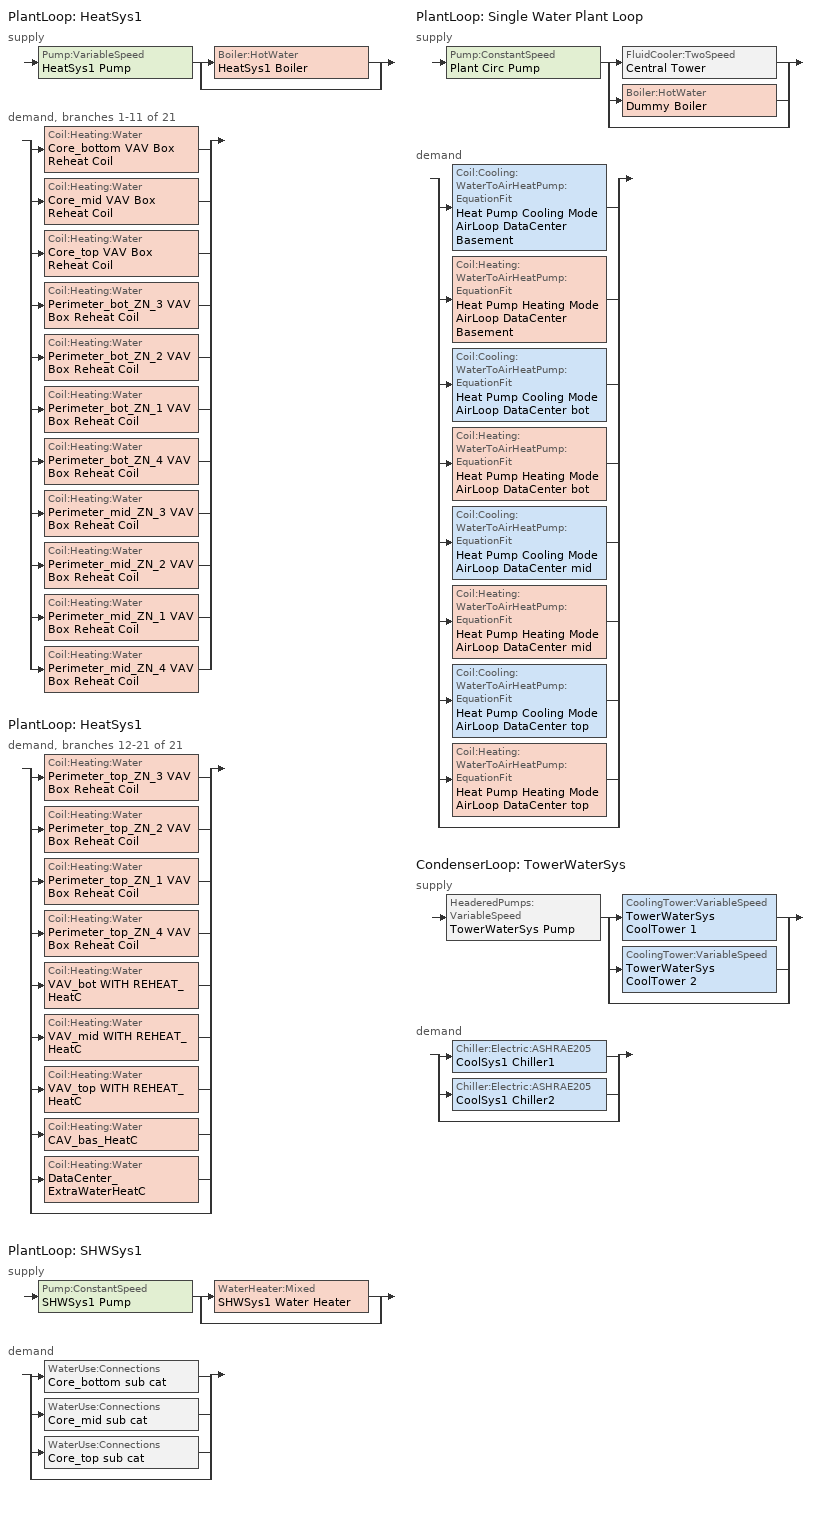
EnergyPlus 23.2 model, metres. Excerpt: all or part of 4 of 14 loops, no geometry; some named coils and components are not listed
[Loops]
PlantLoop 'HeatSys1'
 supply: Pump:VariableSpeed 'HeatSys1 Pump' > split
  | Boiler:HotWater 'HeatSys1 Boiler'
  | bypass
 demand, branches 1-11 of 21: split
  | Coil:Heating:Water 'Core_bottom VAV Box Reheat Coil'
  | Coil:Heating:Water 'Core_mid VAV Box Reheat Coil'
  | Coil:Heating:Water 'Core_top VAV Box Reheat Coil'
  | Coil:Heating:Water 'Perimeter_bot_ZN_3 VAV Box Reheat Coil'
  | Coil:Heating:Water 'Perimeter_bot_ZN_2 VAV Box Reheat Coil'
  | Coil:Heating:Water 'Perimeter_bot_ZN_1 VAV Box Reheat Coil'
  | Coil:Heating:Water 'Perimeter_bot_ZN_4 VAV Box Reheat Coil'
  | Coil:Heating:Water 'Perimeter_mid_ZN_3 VAV Box Reheat Coil'
  | Coil:Heating:Water 'Perimeter_mid_ZN_2 VAV Box Reheat Coil'
  | Coil:Heating:Water 'Perimeter_mid_ZN_1 VAV Box Reheat Coil'
  | Coil:Heating:Water 'Perimeter_mid_ZN_4 VAV Box Reheat Coil'
PlantLoop 'HeatSys1'
 demand, branches 12-21 of 21: split
  | Coil:Heating:Water 'Perimeter_top_ZN_3 VAV Box Reheat Coil'
  | Coil:Heating:Water 'Perimeter_top_ZN_2 VAV Box Reheat Coil'
  | Coil:Heating:Water 'Perimeter_top_ZN_1 VAV Box Reheat Coil'
  | Coil:Heating:Water 'Perimeter_top_ZN_4 VAV Box Reheat Coil'
  | Coil:Heating:Water 'VAV_bot WITH REHEAT_HeatC'
  | Coil:Heating:Water 'VAV_mid WITH REHEAT_HeatC'
  | Coil:Heating:Water 'VAV_top WITH REHEAT_HeatC'
  | Coil:Heating:Water 'CAV_bas_HeatC'
  | Coil:Heating:Water 'DataCenter_ExtraWaterHeatC'
  | bypass
PlantLoop 'SHWSys1'
 supply: Pump:ConstantSpeed 'SHWSys1 Pump' > split
  | WaterHeater:Mixed 'SHWSys1 Water Heater'
  | bypass
 demand: split
  | WaterUse:Connections 'Core_bottom sub cat'
  | WaterUse:Connections 'Core_mid sub cat'
  | WaterUse:Connections 'Core_top sub cat'
  | bypass
PlantLoop 'Single Water Plant Loop'
 supply: Pump:ConstantSpeed 'Plant Circ Pump' > split
  | FluidCooler:TwoSpeed 'Central Tower'
  | Boiler:HotWater 'Dummy Boiler'
  | bypass
 demand: split
  | Coil:Cooling:WaterToAirHeatPump:EquationFit 'Heat Pump Cooling Mode AirLoop DataCenter Basement'
  | Coil:Heating:WaterToAirHeatPump:EquationFit 'Heat Pump Heating Mode AirLoop DataCenter Basement'
  | Coil:Cooling:WaterToAirHeatPump:EquationFit 'Heat Pump Cooling Mode AirLoop DataCenter bot'
  | Coil:Heating:WaterToAirHeatPump:EquationFit 'Heat Pump Heating Mode AirLoop DataCenter bot'
  | Coil:Cooling:WaterToAirHeatPump:EquationFit 'Heat Pump Cooling Mode AirLoop DataCenter mid'
  | Coil:Heating:WaterToAirHeatPump:EquationFit 'Heat Pump Heating Mode AirLoop DataCenter mid'
  | Coil:Cooling:WaterToAirHeatPump:EquationFit 'Heat Pump Cooling Mode AirLoop DataCenter top'
  | Coil:Heating:WaterToAirHeatPump:EquationFit 'Heat Pump Heating Mode AirLoop DataCenter top'
  | bypass
CondenserLoop 'TowerWaterSys'
 supply: HeaderedPumps:VariableSpeed 'TowerWaterSys Pump' > split
  | CoolingTower:VariableSpeed 'TowerWaterSys CoolTower 1'
  | CoolingTower:VariableSpeed 'TowerWaterSys CoolTower 2'
  | bypass
 demand: split
  | Chiller:Electric:ASHRAE205 'CoolSys1 Chiller1'
  | Chiller:Electric:ASHRAE205 'CoolSys1 Chiller2'
  | bypass
[Boiler:HotWater] Design water flow rate=Autosize; Efficiency curve temperature evaluation variable=LeavingBoiler; Fuel type=NaturalGas; Maximum part load ratio=1.2; Minimum part load ratio=0; Optimum part load ratio=1; Water outlet upper temperature limit=95
Name | Boiler flow mode | Nominal capacity | Nominal thermal efficiency | Normalized boiler efficiency curve
Dummy Boiler | ConstantFlow | 93894.07 | 0.8 | Dummy Boiler Efficiency Curve
HeatSys1 Boiler | LeavingSetpointModulated | 1.61462e+06 | 0.8125 | HeatSys1 Boiler Efficiency Curve
[Coil:Cooling:WaterToAirHeatPump:EquationFit] Fan delay time=60; Gross rated sensible cooling capacity=Autosize; Gross rated total cooling capacity=Autosize; Latent capacity time constant=60; Maximum cycling rate=2.5; Nominal time for condensate removal to begin=0; Part load fraction correlation curve=HPACCOOLPLFFPLR; Rated air flow rate=Autosize; Rated entering air dry bulb temperature=27; Rated entering air wet bulb temperature=19; Rated entering water temperature=30; Rated water flow rate=Autosize; Ratio of initial moisture evaporation rate and steady state latent capacity=0
Name | Cooling power consumption curve | Gross rated cooling cop | Sensible cooling capacity curve | Total cooling capacity curve
Heat Pump Cooling Mode AirLoop DataCenter Basement | WAHPCoolPowCurve 1 | 3.87874 | WAHPCoolCapCurveSens 1 | WAHPCoolCapCurveTot 1
Heat Pump Cooling Mode AirLoop DataCenter bot | WAHPCoolPowCurve 2 | 4.00526 | WAHPCoolCapCurveSens 2 | WAHPCoolCapCurveTot 2
Heat Pump Cooling Mode AirLoop DataCenter mid | WAHPCoolPowCurve 3 | 4.00526 | WAHPCoolCapCurveSens 3 | WAHPCoolCapCurveTot 3
Heat Pump Cooling Mode AirLoop DataCenter top | WAHPCoolPowCurve 4 | 4.00526 | WAHPCoolCapCurveSens 4 | WAHPCoolCapCurveTot 4
[Coil:Heating:Water] Availability schedule=ALWAYS_ON; Maximum water flow rate=Autosize; Performance input method=UFactorTimesAreaAndDesignWaterFlowRate; Rated capacity=Autosize; Rated inlet air temperature=12.8; Rated inlet water temperature=82.2; Rated outlet air temperature=40; Rated outlet water temperature=71.1; U factor times area value=Autosize
Core_bottom VAV Box Reheat Coil; Core_mid VAV Box Reheat Coil; Core_top VAV Box Reheat Coil; Perimeter_bot_ZN_1 VAV Box Reheat Coil; Perimeter_bot_ZN_2 VAV Box Reheat Coil; Perimeter_bot_ZN_3 VAV Box Reheat Coil; Perimeter_bot_ZN_4 VAV Box Reheat Coil; Perimeter_mid_ZN_1 VAV Box Reheat Coil; Perimeter_mid_ZN_2 VAV Box Reheat Coil; Perimeter_mid_ZN_3 VAV Box Reheat Coil; Perimeter_mid_ZN_4 VAV Box Reheat Coil; Perimeter_top_ZN_1 VAV Box Reheat Coil; Perimeter_top_ZN_2 VAV Box Reheat Coil; Perimeter_top_ZN_3 VAV Box Reheat Coil; Perimeter_top_ZN_4 VAV Box Reheat Coil
[Coil:Heating:WaterToAirHeatPump:EquationFit] Gross rated heating capacity=Autosize; Gross rated heating cop=4.2; Part load fraction correlation curve=HPACHEATPLFFPLR; Rated air flow rate=Autosize; Rated entering air dry bulb temperature=20; Rated entering water temperature=20; Rated water flow rate=Autosize; Ratio of rated heating capacity to rated cooling capacity=1
Name | Heating capacity curve | Heating power consumption curve
Heat Pump HEATING Mode AirLoop DataCenter Basement | WAHPHeatCapCurve 1 | WAHPHeatPowCurve 1
Heat Pump HEATING Mode AirLoop DataCenter bot | WAHPHeatCapCurve 2 | WAHPHeatPowCurve 2
Heat Pump HEATING Mode AirLoop DataCenter mid | WAHPHeatCapCurve 3 | WAHPHeatPowCurve 3
Heat Pump HEATING Mode AirLoop DataCenter top | WAHPHeatCapCurve 4 | WAHPHeatPowCurve 4
[CondenserEquipmentList]
TowerWaterSys Equipment List 1: TowerWaterSys CoolTower 1, CoolingTower:VariableSpeed
TowerWaterSys Equipment List 2: TowerWaterSys CoolTower 1, CoolingTower:VariableSpeed, TowerWaterSys CoolTower 2, CoolingTower:VariableSpeed
[CondenserEquipmentOperationSchemes]
TowerWaterSys Loop Operation Scheme List: Control scheme 1=TowerWaterSys Operation Scheme; Control scheme 1 schedule=PlantOnSched
[CondenserLoop]
TowerWaterSys: Condenser equipment operation scheme=TowerWaterSys Loop Operation Scheme List; Condenser loop volume=Autocalculate; Fluid type=Water; Load distribution scheme=SequentialLoad; Maximum loop flow rate=Autosize; Maximum loop temperature=80; Minimum loop flow rate=0; Minimum loop temperature=5
[CoolingTower:VariableSpeed] Cell control=MaximalCell; Design air flow rate=Autosize; Design approach temperature=5.55556; Design fan power=14519.5; Design inlet air wet bulb temperature=20; Design range temperature=5.55556; Design water flow rate=0.041082; Fan power ratio function of air flow rate ratio curve=Tower_Fan_Curve; Fraction of tower capacity in free convection regime=0.125; Minimum air flow rate ratio=0.2; Model type=CoolToolsCrossFlow; Number of cells=2; Sizing factor=1
TowerWaterSys CoolTower 1; TowerWaterSys CoolTower 2
[EnergyManagementSystem:Sensor]
Name | Output variable or output meter index key | Output variable or output meter
BoilerPLR | HeatSys1 Boiler | Boiler Part Load Ratio
DataCenter_CLG_SP | Cooling Coil Air Outlet Node AirLoop DataCenter Basement | System Node Setpoint Temperature
DataCenter_FanMassFlow | AirLoop DataCenter Basement Supply Fan Outlet | System Node Mass Flow Rate
Tower_PumpMassFlow | TowerWaterSys Supply Inlet Node | System Node Mass Flow Rate
[FluidCooler:TwoSpeed]
Central Tower: Design entering air temperature=35; Design entering air wet bulb temperature=25.6; Design entering water temperature=51.67; Design water flow rate=Autosize; High fan speed air flow rate=Autosize; High fan speed fan power=43776.2; High speed nominal capacity=582060; Low fan speed air flow rate=Autocalculate; Low fan speed air flow rate sizing factor=0.5; Low fan speed fan power=Autocalculate; Low fan speed fan power sizing factor=0.16; Low fan speed u factor times area sizing factor=0.6; Low speed nominal capacity=291030; Low speed nominal capacity sizing factor=0.5; Performance input method=NominalCapacity
[HeaderedPumps:VariableSpeed]
TowerWaterSys Pump: Design power consumption=Autosize; Design pump head=148557; Flow sequencing control scheme=Sequential; Fraction of motor inefficiencies to fluid stream=0; Minimum flow rate fraction=0; Motor efficiency=0.909; Number of pumps in bank=2; Pump control type=Intermittent; Total design flow rate=Autosize; Coefficient 1 of the part load performance curve=0; Coefficient 2 of the part load performance curve=0.0216; Coefficient 3 of the part load performance curve=-0.0325; Coefficient 4 of the part load performance curve=1.0095
[PlantEquipmentList]
HeatSys1 Equipment List: HeatSys1 Boiler, Boiler:HotWater
SHWSys1 Equipment List: SHWSys1 Water Heater, WaterHeater:Mixed
[PlantEquipmentOperation:ComponentSetpoint]
WSHPPlant Operation Scheme: Component 1 flow rate=Autosize; Component 2 flow rate=Autosize; Equipment 1=Central Tower; Equipment 2=Dummy Boiler; Operation 1 type=Cooling; Operation 2 type=Heating
[PlantEquipmentOperation:CoolingLoad]
TowerWaterSys Operation Scheme: Load range 1 lower limit=0; Load range 1 upper limit=999071; Load range 2 lower limit=999071; Load range 2 upper limit=1e+14; Range 1 equipment list=TowerWaterSys Equipment List 1; Range 2 equipment list=TowerWaterSys Equipment List 2
[PlantEquipmentOperation:HeatingLoad] Load range 1 lower limit=0; Load range 1 upper limit=1e+15
Name | Range 1 equipment list
HeatSys1 Operation Scheme | HeatSys1 Equipment List
SHWSys1 Operation Scheme | SHWSys1 Equipment List
[PlantEquipmentOperationSchemes]
Name | Control scheme 1 | Control scheme 1 schedule
HeatSys1 Loop Operation Scheme List | HeatSys1 Operation Scheme | PlantOnSched
Plant Loop Operation | WSHPPlant Operation Scheme | Always_On
SHWSys1 Loop Operation Scheme List | SHWSys1 Operation Scheme | PlantOnSched
[PlantLoop] Maximum loop flow rate=Autosize; Minimum loop flow rate=0; Minimum loop temperature=10; Plant loop volume=Autocalculate
Name | Fluid type | Load distribution scheme | Maximum loop temperature | Plant equipment operation scheme | Plant loop demand calculation scheme | User defined fluid type
HeatSys1 | Water | Optimal | 100 | HeatSys1 Loop Operation Scheme List
SHWSys1 | Water | Optimal | 60 | SHWSys1 Loop Operation Scheme List
Single Water Plant Loop | UserDefinedFluidType | SequentialLoad | 35 | Plant Loop Operation | DualSetpointDeadband | EthyleneGlycol40Percent
[Pump:ConstantSpeed] Design flow rate=Autosize; Design power consumption=Autosize; Fraction of motor inefficiencies to fluid stream=0; Pump control type=Intermittent
Name | Design pump head | Motor efficiency
Plant Circ Pump | 179045 | 0.909
SHWSys1 Pump | 29891 | 0.3
[Pump:VariableSpeed]
HeatSys1 Pump: Design maximum flow rate=Autosize; Design minimum flow rate=0; Design power consumption=Autosize; Design pump head=179352; Fraction of motor inefficiencies to fluid stream=0; Motor efficiency=0.909; Pump control type=Intermittent; Coefficient 1 of the part load performance curve=0; Coefficient 2 of the part load performance curve=0.0205; Coefficient 3 of the part load performance curve=0.4101; Coefficient 4 of the part load performance curve=0.5753
[SetpointManager:Scheduled] Control variable=Temperature
Name | Schedule | Setpoint node or nodelist
HeatSys1 Boiler Setpoint Manager | HW-Loop-Temp-Schedule | HeatSys1 Supply Equipment Outlet Node
HeatSys1 Loop Setpoint Manager | HW-Loop-Temp-Schedule | HeatSys1 Supply Outlet Node
SHWSys1 Loop Setpoint Manager | SHWSys1-Loop-Temp-Schedule | SHWSys1 Supply Outlet Node
TowerWaterSystem Loop Setpoint Manager | Tower-Loop-Temp-Schedule | TowerWaterSys Supply Outlet Node
[SetpointManager:Scheduled:DualSetpoint]
Water Loop Setpoint Manager: Control variable=Temperature; High setpoint schedule=PLANT LOOP HIGH TEMP SCHEDULE; Low setpoint schedule=PLANT LOOP LOW TEMP SCHEDULE; Setpoint node or nodelist=Plant Supply Outlet Node
[Sizing:Plant]
Name | Design loop exit temperature | Loop design temperature difference | Loop type | Coincident sizing factor mode | Sizing option | Zone timesteps in averaging window
SHWSys1 | 60 | 5 | Heating
HeatSys1 | 82 | 11 | Heating
TowerWaterSys | 29.4444 | 5.55556 | Condenser | GlobalCoolingSizingFactor | Coincident | 6
Single Water Plant Loop | 39 | 11 | Heating
[WaterHeater:Mixed]
SHWSys1 Water Heater: Ambient temperature indicator=Zone; Ambient temperature zone=BASEMENT; Deadband temperature difference=2; Heater control type=Cycle; Heater fuel type=NaturalGas; Heater maximum capacity=87921.32; Heater thermal efficiency=0.803989; Indirect water heating recovery time=1.5; Maximum temperature limit=82.2222; Off cycle loss coefficient to ambient temperature=11.2541; Off cycle parasitic fuel consumption rate=7280.88; Off cycle parasitic fuel type=NaturalGas; Off cycle parasitic heat fraction to tank=0.8; On cycle loss coefficient to ambient temperature=11.2541; On cycle parasitic fuel consumption rate=7280.88; On cycle parasitic fuel type=NaturalGas; Setpoint temperature schedule=SHWSys1 Water Heater Setpoint Temperature Schedule; Source side design flow rate=Autosize; Source side effectiveness=1; Tank volume=1.135624; Use side design flow rate=Autosize; Use side effectiveness=1
[WaterUse:Connections]
Name | Water use equipment name 1
Core_bottom sub cat | Core_bottom sub cat
Core_mid sub cat | Core_mid sub cat
Core_top sub cat | Core_top sub cat
[WaterUse:Equipment] End use subcategory=WaterUse; Flow rate fraction schedule=BLDG_SWH_SCH; Peak flow rate=3.66667e-05
Name | Zone | Hot water supply temperature schedule | Latent fraction schedule | Sensible fraction schedule
Core_bottom sub cat | Core_bottom | Core_bottom sub catHot Supply Temp Sched | Core_bottom sub cat Latent fract sched | Core_bottom sub cat Sensible fract sched
Core_mid sub cat | Core_mid | Core_mid sub catHot Supply Temp Sched | Core_mid sub cat Latent fract sched | Core_mid sub cat Sensible fract sched
Core_top sub cat | Core_top | Core_top sub catHot Supply Temp Sched | Core_top sub cat Latent fract sched | Core_top sub cat Sensible fract sched
[Curve:Cubic]
Tower_Fan_Curve: Maximum value of x=1; Minimum value of x=0; Coefficient1 constant=0; Coefficient2 x=0; Coefficient3 x 2=0; Coefficient4 x 3=1
[Curve:QuadLinear] Maximum value of w=100; Maximum value of x=100; Maximum value of y=100; Maximum value of z=100; Minimum value of w=-100; Minimum value of x=-100; Minimum value of y=-100; Minimum value of z=-100
Name | Coefficient1 constant | Coefficient2 w | Coefficient3 x | Coefficient4 y | Coefficient5 z
WAHPCoolCapCurveTot 1; WAHPCoolCapCurveTot 2; WAHPCoolCapCurveTot 3; WAHPCoolCapCurveTot 4 | -4.50025 | 7.51533 | -2.3423 | 0.146425 | 0.107374
WAHPCoolPowCurve 1; WAHPCoolPowCurve 2; WAHPCoolPowCurve 3; WAHPCoolPowCurve 4 | -5.64271 | 0.436278 | 5.80919 | 0.140731 | -0.167686
WAHPHeatCapCurve 1; WAHPHeatCapCurve 2; WAHPHeatCapCurve 3; WAHPHeatCapCurve 4 | 0.235574 | -3.32614 | 3.77003 | 0.177488 | 0.127378
WAHPHeatPowCurve 1; WAHPHeatPowCurve 2; WAHPHeatPowCurve 3; WAHPHeatPowCurve 4 | -3.82822 | 3.42058 | 1.51671 | -0.179362 | -0.104071
[Curve:Quadratic] Maximum value of x=1; Minimum value of x=0; Coefficient3 x 2=0
Name | Coefficient1 constant | Coefficient2 x
Dummy Boiler Efficiency Curve; HeatSys1 Boiler Efficiency Curve | 1 | 0
HPACCOOLPLFFPLR; HPACHEATPLFFPLR | 0.75 | 0.25
[Curve:QuintLinear] Maximum value of v=100; Maximum value of w=100; Maximum value of x=100; Maximum value of y=100; Maximum value of z=100; Minimum value of v=-100; Minimum value of w=-100; Minimum value of x=-100; Minimum value of y=-100; Minimum value of z=-100; Coefficient1 constant=5.6764; Coefficient2 v=21.4026; Coefficient3 w=-25.3427; Coefficient4 x=-1.63025; Coefficient5 y=0.464032; Coefficient6 z=0.0655524
WAHPCoolCapCurveSens 1; WAHPCoolCapCurveSens 2; WAHPCoolCapCurveSens 3; WAHPCoolCapCurveSens 4
[Schedule:Compact]
ALWAYS_ON; PlantOnSched: Through: 12/31, For: AllDays, Until: 24:00, 1
BLDG_SWH_SCH: Through: 12/31, For: Weekdays SummerDesignDay, Until: 05:00, 0, Until: 06:00, 0, Until: 07:00, 0.07, Until: 08:00, 0.19, Until: 09:00, 0.35, Until: 10:00, 0.38, Until: 11:00, 0.39, Until: 12:00, 0.47, Until: 13:00, 0.57, Until: 14:00, 0.54, Until: 15:00, 0.34, Until: 16:00, 0.33, Until: 17:00, 0.44, Until: 18:00, 0.26, Until: 19:00, 0.21, Until: 20:00, 0.15, Until: 21:00, 0.17, Until: 22:00, 0.08, Until: 24:00, 0.05, For: Saturday WinterDesignDay, Until: 05:00, 0, Until: 06:00, 0, Until: 07:00, 0.07, Until: 08:00, 0.11, Until: 09:00, 0.15, Until: 10:00, 0.21, Until: 11:00, 0.19, Until: 12:00, 0.23, Until: 13:00, 0.2, Until: 14:00, 0.19, Until: 15:00, 0.15, Until: 16:00, 0.13, Until: 17:00, 0.14, Until: 21:00, 0.07, Until: 22:00, 0.09, Until: 24:00, 0.05, For: Sunday Holidays AllOtherDays, Until: 06:00, 0, Until: 07:00, 0.07, Until: 11:00, 0.04, Until: 13:00, 0.06, Until: 14:00, 0.09, Until: 15:00, 0.06, Until: 21:00, 0.04, Until: 22:00, 0.07, Until: 24:00, 0.04
Core_bottom sub cat Latent fract sched; Core_mid sub cat Latent fract sched; Core_top sub cat Latent fract sched: Through: 12/31, For: AllDays, Until: 24:00, 0.05
Core_bottom sub cat Sensible fract sched; Core_mid sub cat Sensible fract sched; Core_top sub cat Sensible fract sched: Through: 12/31, For: AllDays, Until: 24:00, 0.2
Core_bottom sub catHot Supply Temp Sched; Core_mid sub catHot Supply Temp Sched; Core_top sub catHot Supply Temp Sched: Through: 12/31, For: AllDays, Until: 24:00, 55
HW-Loop-Temp-Schedule: Through: 12/31, For: AllDays, Until: 24:00, 82
PLANT LOOP HIGH TEMP SCHEDULE: Through: 12/31, For: Alldays, Until: 24:00, 18.33
PLANT LOOP LOW TEMP SCHEDULE: Through: 12/31, For: Alldays, Until: 24:00, 5
SHWSys1 Water Heater Setpoint Temperature Schedule; SHWSys1-Loop-Temp-Schedule: Through: 12/31, For: AllDays, Until: 24:00, 60
Tower-Loop-Temp-Schedule: Through: 12/31, For: AllDays, Until: 24:00, 21.1
